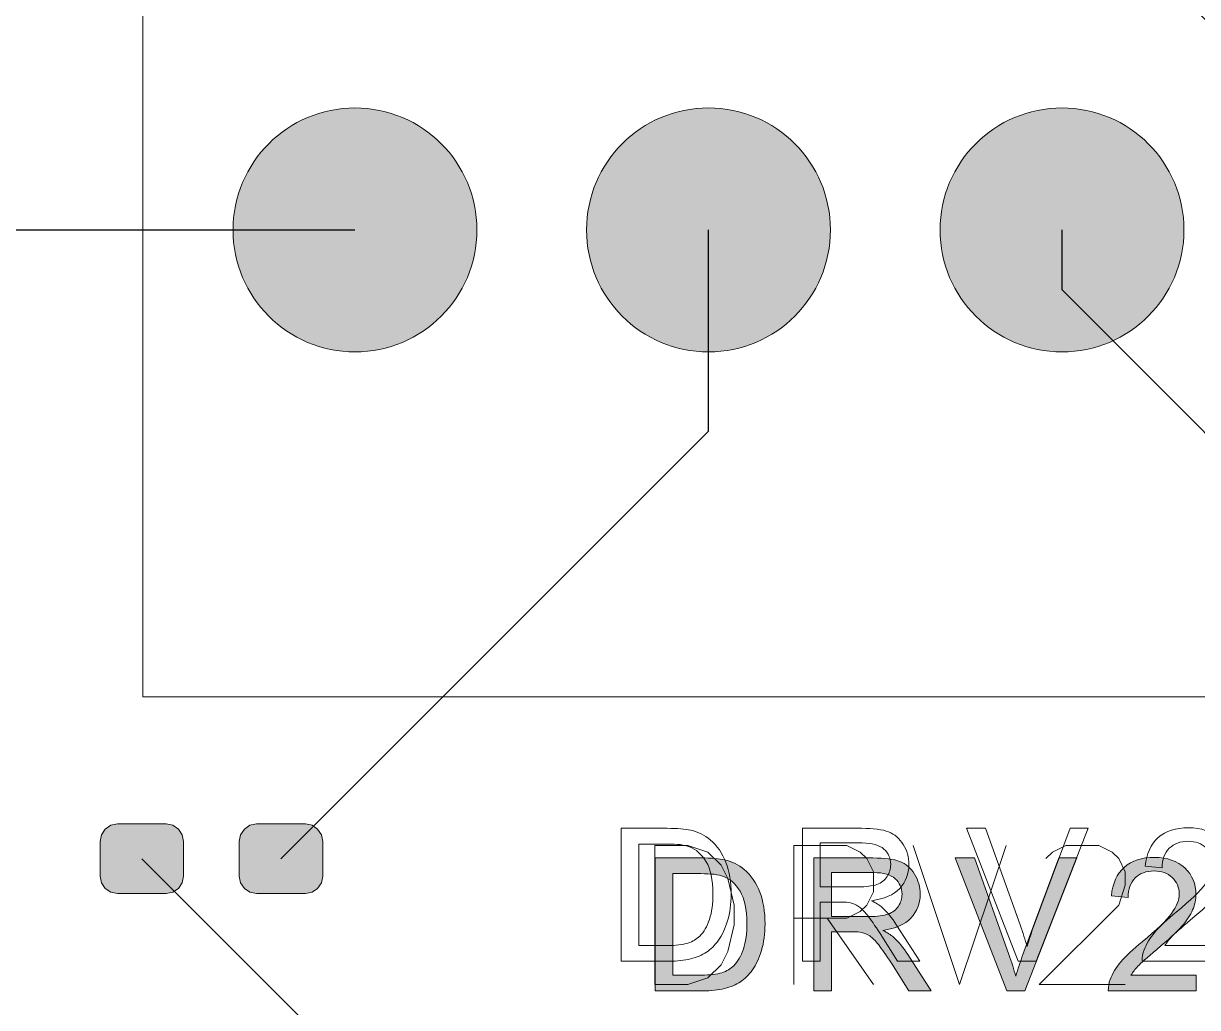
# Model space of a CAD drawing. Header units: inches. Extents: x 0.01 to 2.37, y 0.18 to 2.22.
# Drawn here: x 0.9877 to 1.3198, y 1.4575 to 1.7358 of the extents above; entities that cross this region are included whole.
import ezdxf

# ---------------------------------------------------------------- set-up
doc = ezdxf.new("R2010")
doc.units = ezdxf.units.IN
doc.header["$MEASUREMENT"] = 0
doc.layers.add('Layer 1', color=7, linetype='Continuous', lineweight=0)

# ---------------------------------------------------------------- blocks, each defined once
blk = doc.blocks.new('Block_8')
at = {"layer": 'Layer 1', "transparency": 33554687}
h = blk.add_hatch(color=7, dxfattribs=at)
edge = h.paths.add_edge_path()
edge.add_spline(control_points=[(1.00938, 1.50452), (1.00938, 1.50452), (1.00976, 1.50641), (1.00976, 1.50641), (1.00976, 1.50641), (1.01082, 1.508), (1.01082, 1.508), (1.01082, 1.508), (1.01242, 1.50907), (1.01242, 1.50907), (1.01242, 1.50907), (1.0143, 1.50944), (1.0143, 1.50944), (1.0143, 1.50944), (1.02808, 1.50944), (1.02808, 1.50944), (1.02808, 1.50944), (1.02996, 1.50907), (1.02996, 1.50907), (1.02996, 1.50907), (1.03156, 1.508), (1.03156, 1.508), (1.03156, 1.508), (1.03263, 1.50641), (1.03263, 1.50641), (1.03263, 1.50641), (1.033, 1.50452), (1.033, 1.50452), (1.033, 1.50452), (1.033, 1.49468), (1.033, 1.49468), (1.033, 1.49468), (1.03263, 1.4928), (1.03263, 1.4928), (1.03263, 1.4928), (1.03156, 1.4912), (1.03156, 1.4912), (1.03156, 1.4912), (1.02996, 1.49013), (1.02996, 1.49013), (1.02996, 1.49013), (1.02808, 1.48976), (1.02808, 1.48976), (1.02808, 1.48976), (1.0143, 1.48976), (1.0143, 1.48976), (1.0143, 1.48976), (1.01242, 1.49013), (1.01242, 1.49013), (1.01242, 1.49013), (1.01082, 1.4912), (1.01082, 1.4912), (1.01082, 1.4912), (1.00976, 1.4928), (1.00976, 1.4928), (1.00976, 1.4928), (1.00938, 1.49468), (1.00938, 1.49468), (1.00938, 1.49468), (1.00938, 1.50452), (1.00938, 1.50452)], knot_values=[0, 0, 0, 0, 1, 1, 1, 2, 2, 2, 3, 3, 3, 4, 4, 4, 5, 5, 5, 6, 6, 6, 7, 7, 7, 8, 8, 8, 9, 9, 9, 10, 10, 10, 11, 11, 11, 12, 12, 12, 13, 13, 13, 14, 14, 14, 15, 15, 15, 16, 16, 16, 17, 17, 17, 18, 18, 18, 19, 19, 19, 20, 20, 20, 20], degree=3, periodic=0)
h = blk.add_hatch(color=7, dxfattribs=at)
edge = h.paths.add_edge_path()
edge.add_spline(control_points=[(1.04875, 1.50452), (1.04875, 1.50452), (1.04913, 1.50641), (1.04913, 1.50641), (1.04913, 1.50641), (1.05019, 1.508), (1.05019, 1.508), (1.05019, 1.508), (1.05179, 1.50907), (1.05179, 1.50907), (1.05179, 1.50907), (1.05367, 1.50944), (1.05367, 1.50944), (1.05367, 1.50944), (1.06745, 1.50944), (1.06745, 1.50944), (1.06745, 1.50944), (1.06933, 1.50907), (1.06933, 1.50907), (1.06933, 1.50907), (1.07093, 1.508), (1.07093, 1.508), (1.07093, 1.508), (1.072, 1.50641), (1.072, 1.50641), (1.072, 1.50641), (1.07237, 1.50452), (1.07237, 1.50452), (1.07237, 1.50452), (1.07237, 1.49468), (1.07237, 1.49468), (1.07237, 1.49468), (1.072, 1.4928), (1.072, 1.4928), (1.072, 1.4928), (1.07093, 1.4912), (1.07093, 1.4912), (1.07093, 1.4912), (1.06933, 1.49013), (1.06933, 1.49013), (1.06933, 1.49013), (1.06745, 1.48976), (1.06745, 1.48976), (1.06745, 1.48976), (1.05367, 1.48976), (1.05367, 1.48976), (1.05367, 1.48976), (1.05179, 1.49013), (1.05179, 1.49013), (1.05179, 1.49013), (1.05019, 1.4912), (1.05019, 1.4912), (1.05019, 1.4912), (1.04913, 1.4928), (1.04913, 1.4928), (1.04913, 1.4928), (1.04875, 1.49468), (1.04875, 1.49468), (1.04875, 1.49468), (1.04875, 1.50452), (1.04875, 1.50452)], knot_values=[0, 0, 0, 0, 1, 1, 1, 2, 2, 2, 3, 3, 3, 4, 4, 4, 5, 5, 5, 6, 6, 6, 7, 7, 7, 8, 8, 8, 9, 9, 9, 10, 10, 10, 11, 11, 11, 12, 12, 12, 13, 13, 13, 14, 14, 14, 15, 15, 15, 16, 16, 16, 17, 17, 17, 18, 18, 18, 19, 19, 19, 20, 20, 20, 20], degree=3, periodic=0)
at = {"layer": 'Layer 1'}
for points in [[(1.00938, 1.50452), (1.00938, 1.50452), (1.00976, 1.50641), (1.00976, 1.50641), (1.00976, 1.50641), (1.01082, 1.508), (1.01082, 1.508), (1.01082, 1.508), (1.01242, 1.50907), (1.01242, 1.50907), (1.01242, 1.50907), (1.0143, 1.50944), (1.0143, 1.50944), (1.0143, 1.50944), (1.02808, 1.50944), (1.02808, 1.50944), (1.02808, 1.50944), (1.02996, 1.50907), (1.02996, 1.50907), (1.02996, 1.50907), (1.03156, 1.508), (1.03156, 1.508), (1.03156, 1.508), (1.03263, 1.50641), (1.03263, 1.50641), (1.03263, 1.50641), (1.033, 1.50452), (1.033, 1.50452), (1.033, 1.50452), (1.033, 1.49468), (1.033, 1.49468), (1.033, 1.49468), (1.03263, 1.4928), (1.03263, 1.4928), (1.03263, 1.4928), (1.03156, 1.4912), (1.03156, 1.4912), (1.03156, 1.4912), (1.02996, 1.49013), (1.02996, 1.49013), (1.02996, 1.49013), (1.02808, 1.48976), (1.02808, 1.48976), (1.02808, 1.48976), (1.0143, 1.48976), (1.0143, 1.48976), (1.0143, 1.48976), (1.01242, 1.49013), (1.01242, 1.49013), (1.01242, 1.49013), (1.01082, 1.4912), (1.01082, 1.4912), (1.01082, 1.4912), (1.00976, 1.4928), (1.00976, 1.4928), (1.00976, 1.4928), (1.00938, 1.49468), (1.00938, 1.49468), (1.00938, 1.49468), (1.00938, 1.50452), (1.00938, 1.50452)], [(1.04875, 1.50452), (1.04875, 1.50452), (1.04913, 1.50641), (1.04913, 1.50641), (1.04913, 1.50641), (1.05019, 1.508), (1.05019, 1.508), (1.05019, 1.508), (1.05179, 1.50907), (1.05179, 1.50907), (1.05179, 1.50907), (1.05367, 1.50944), (1.05367, 1.50944), (1.05367, 1.50944), (1.06745, 1.50944), (1.06745, 1.50944), (1.06745, 1.50944), (1.06933, 1.50907), (1.06933, 1.50907), (1.06933, 1.50907), (1.07093, 1.508), (1.07093, 1.508), (1.07093, 1.508), (1.072, 1.50641), (1.072, 1.50641), (1.072, 1.50641), (1.07237, 1.50452), (1.07237, 1.50452), (1.07237, 1.50452), (1.07237, 1.49468), (1.07237, 1.49468), (1.07237, 1.49468), (1.072, 1.4928), (1.072, 1.4928), (1.072, 1.4928), (1.07093, 1.4912), (1.07093, 1.4912), (1.07093, 1.4912), (1.06933, 1.49013), (1.06933, 1.49013), (1.06933, 1.49013), (1.06745, 1.48976), (1.06745, 1.48976), (1.06745, 1.48976), (1.05367, 1.48976), (1.05367, 1.48976), (1.05367, 1.48976), (1.05179, 1.49013), (1.05179, 1.49013), (1.05179, 1.49013), (1.05019, 1.4912), (1.05019, 1.4912), (1.05019, 1.4912), (1.04913, 1.4928), (1.04913, 1.4928), (1.04913, 1.4928), (1.04875, 1.49468), (1.04875, 1.49468), (1.04875, 1.49468), (1.04875, 1.50452), (1.04875, 1.50452)]]:
    blk.add_open_spline(points, degree=3, knots=[0, 0, 0, 0, 1, 1, 1, 2, 2, 2, 3, 3, 3, 4, 4, 4, 5, 5, 5, 6, 6, 6, 7, 7, 7, 8, 8, 8, 9, 9, 9, 10, 10, 10, 11, 11, 11, 12, 12, 12, 13, 13, 13, 14, 14, 14, 15, 15, 15, 16, 16, 16, 17, 17, 17, 18, 18, 18, 19, 19, 19, 20, 20, 20, 20], dxfattribs=at)
blk = doc.blocks.new('Block_19')
at = {"layer": 'Layer 1', "transparency": 33554687}
h = blk.add_hatch(color=7, dxfattribs=at)
h.dxf.hatch_style = 2
edge = h.paths.add_edge_path()
edge.add_spline(control_points=[(1.19458, 1.86432), (1.19458, 1.86432), (1.38149, 1.67741), (1.38149, 1.67741)], knot_values=[0, 0, 0, 0, 1, 1, 1, 1], degree=3, periodic=0)
edge.add_line((1.38149, 1.67741), (1.19458, 1.86432))
h = blk.add_hatch(color=7, dxfattribs=at)
h.dxf.hatch_style = 2
edge = h.paths.add_edge_path()
edge.add_spline(control_points=[(0.76843, 1.67741), (0.76843, 1.67741), (1.08149, 1.67741), (1.08149, 1.67741)], knot_values=[0, 0, 0, 0, 1, 1, 1, 1], degree=3, periodic=0)
edge.add_line((1.08149, 1.67741), (0.76843, 1.67741))
h = blk.add_hatch(color=7, dxfattribs=at)
h.dxf.hatch_style = 2
edge = h.paths.add_edge_path()
edge.add_spline(control_points=[(1.18149, 1.62053), (1.18149, 1.62053), (1.18149, 1.67741), (1.18149, 1.67741)], knot_values=[0, 0, 0, 0, 1, 1, 1, 1], degree=3, periodic=0)
edge.add_line((1.18149, 1.67741), (1.18149, 1.62053))
h = blk.add_hatch(color=7, dxfattribs=at)
h.dxf.hatch_style = 2
edge = h.paths.add_edge_path()
edge.add_spline(control_points=[(1.28149, 1.66044), (1.28149, 1.66044), (1.28149, 1.67741), (1.28149, 1.67741)], knot_values=[0, 0, 0, 0, 1, 1, 1, 1], degree=3, periodic=0)
edge.add_line((1.28149, 1.67741), (1.28149, 1.66044))
h = blk.add_hatch(color=7, dxfattribs=at)
h.dxf.hatch_style = 2
edge = h.paths.add_edge_path()
edge.add_spline(control_points=[(1.44233, 1.4996), (1.44233, 1.4996), (1.28149, 1.66044), (1.28149, 1.66044)], knot_values=[0, 0, 0, 0, 1, 1, 1, 1], degree=3, periodic=0)
edge.add_line((1.28149, 1.66044), (1.44233, 1.4996))
h = blk.add_hatch(color=7, dxfattribs=at)
h.dxf.hatch_style = 2
edge = h.paths.add_edge_path()
edge.add_spline(control_points=[(1.06056, 1.4996), (1.06056, 1.4996), (1.18149, 1.62053), (1.18149, 1.62053)], knot_values=[0, 0, 0, 0, 1, 1, 1, 1], degree=3, periodic=0)
edge.add_line((1.18149, 1.62053), (1.06056, 1.4996))
h = blk.add_hatch(color=7, dxfattribs=at)
h.dxf.hatch_style = 2
edge = h.paths.add_edge_path()
edge.add_spline(control_points=[(1.02119, 1.4996), (1.02119, 1.4996), (1.06945, 1.45134), (1.06945, 1.45134)], knot_values=[0, 0, 0, 0, 1, 1, 1, 1], degree=3, periodic=0)
edge.add_line((1.06945, 1.45134), (1.02119, 1.4996))
at = {"layer": 'Layer 1', "color": 7, "lineweight": 25}
for points in [[(1.19458, 1.86432), (1.19458, 1.86432), (1.38149, 1.67741), (1.38149, 1.67741)], [(0.76843, 1.67741), (0.76843, 1.67741), (1.08149, 1.67741), (1.08149, 1.67741)], [(1.18149, 1.62053), (1.18149, 1.62053), (1.18149, 1.67741), (1.18149, 1.67741)], [(1.28149, 1.66044), (1.28149, 1.66044), (1.28149, 1.67741), (1.28149, 1.67741)], [(1.44233, 1.4996), (1.44233, 1.4996), (1.28149, 1.66044), (1.28149, 1.66044)], [(1.06056, 1.4996), (1.06056, 1.4996), (1.18149, 1.62053), (1.18149, 1.62053)], [(1.02119, 1.4996), (1.02119, 1.4996), (1.06945, 1.45134), (1.06945, 1.45134)]]:
    blk.add_open_spline(points, degree=3, dxfattribs=at)
blk = doc.blocks.new('Block_1')
at = {"layer": 'Layer 1', "transparency": 33554687}
h = blk.add_hatch(color=7, dxfattribs=at)
h.dxf.hatch_style = 2
edge = h.paths.add_edge_path()
edge.add_arc((1.08149, 1.67741), 0.0345, 0, 360)
h = blk.add_hatch(color=7, dxfattribs=at)
h.dxf.hatch_style = 2
edge = h.paths.add_edge_path()
edge.add_arc((1.18149, 1.67741), 0.0345, 0, 360)
h = blk.add_hatch(color=7, dxfattribs=at)
h.dxf.hatch_style = 2
edge = h.paths.add_edge_path()
edge.add_arc((1.28149, 1.67741), 0.0345, 0, 360)
at = {"layer": 'Layer 1'}
for centre in [(1.08149, 1.67741), (1.18149, 1.67741), (1.28149, 1.67741)]:
    blk.add_circle(centre, 0.0345, dxfattribs=at)
for name in ['Block_19', 'Block_8']:
    blk.add_blockref(name, (0, 0), dxfattribs=at)
blk = doc.blocks.new('Block_28')
at = {"layer": 'Layer 1', "transparency": 33554687}
h = blk.add_hatch(color=7, dxfattribs=at)
h.dxf.hatch_style = 2
edge = h.paths.add_edge_path()
edge.add_spline(control_points=[(1.17139, 1.46669), (1.17139, 1.46669), (1.17942, 1.46669), (1.17942, 1.46669), (1.18188, 1.46669), (1.18384, 1.46692), (1.18525, 1.46738), (1.18666, 1.46784), (1.18777, 1.46849), (1.18861, 1.46934), (1.18979, 1.4705), (1.19071, 1.47209), (1.19137, 1.47408), (1.19203, 1.47608), (1.19236, 1.47849), (1.19236, 1.48133), (1.19236, 1.48526), (1.1917, 1.48827), (1.19042, 1.49039), (1.18913, 1.4925), (1.18757, 1.49391), (1.18572, 1.49463), (1.18438, 1.49515), (1.18224, 1.49539), (1.17928, 1.49539), (1.17928, 1.49539), (1.17139, 1.49539), (1.17139, 1.49539), (1.17139, 1.49539), (1.17139, 1.46669), (1.17139, 1.46669)], knot_values=[0, 0, 0, 0, 1, 1, 1, 2, 2, 2, 3, 3, 3, 4, 4, 4, 5, 5, 5, 6, 6, 6, 7, 7, 7, 8, 8, 8, 9, 9, 9, 10, 10, 10, 10], degree=3, periodic=0)
edge = h.paths.add_edge_path()
edge.add_spline(control_points=[(1.16642, 1.46226), (1.16642, 1.46226), (1.16642, 1.49983), (1.16642, 1.49983), (1.16642, 1.49983), (1.17936, 1.49983), (1.17936, 1.49983), (1.18228, 1.49983), (1.18452, 1.49965), (1.18605, 1.4993), (1.18821, 1.4988), (1.19004, 1.4979), (1.19156, 1.4966), (1.19355, 1.49493), (1.19503, 1.49279), (1.196, 1.49018), (1.19699, 1.48758), (1.19748, 1.48459), (1.19748, 1.48124), (1.19748, 1.4784), (1.19714, 1.47586), (1.19648, 1.47366), (1.19581, 1.47145), (1.19496, 1.46963), (1.19392, 1.46818), (1.19287, 1.46674), (1.19173, 1.46561), (1.1905, 1.46478), (1.18926, 1.46395), (1.18776, 1.46333), (1.18601, 1.46289), (1.18426, 1.46247), (1.18225, 1.46226), (1.17997, 1.46226), (1.17997, 1.46226), (1.16642, 1.46226), (1.16642, 1.46226)], knot_values=[0, 0, 0, 0, 1, 1, 1, 2, 2, 2, 3, 3, 3, 4, 4, 4, 5, 5, 5, 6, 6, 6, 7, 7, 7, 8, 8, 8, 9, 9, 9, 10, 10, 10, 11, 11, 11, 12, 12, 12, 12], degree=3, periodic=0)
h = blk.add_hatch(color=7, dxfattribs=at)
h.dxf.hatch_style = 2
edge = h.paths.add_edge_path()
edge.add_spline(control_points=[(1.2163, 1.48325), (1.2163, 1.48325), (1.22698, 1.48325), (1.22698, 1.48325), (1.22925, 1.48325), (1.23102, 1.48348), (1.23231, 1.48396), (1.23359, 1.48442), (1.23456, 1.48518), (1.23523, 1.48621), (1.23589, 1.48724), (1.23623, 1.48836), (1.23623, 1.48957), (1.23623, 1.49135), (1.23558, 1.49281), (1.23429, 1.49397), (1.23301, 1.49511), (1.23097, 1.49568), (1.22819, 1.49568), (1.22819, 1.49568), (1.2163, 1.49568), (1.2163, 1.49568), (1.2163, 1.49568), (1.2163, 1.48325), (1.2163, 1.48325)], knot_values=[0, 0, 0, 0, 1, 1, 1, 2, 2, 2, 3, 3, 3, 4, 4, 4, 5, 5, 5, 6, 6, 6, 7, 7, 7, 8, 8, 8, 8], degree=3, periodic=0)
edge = h.paths.add_edge_path()
edge.add_spline(control_points=[(1.21132, 1.46226), (1.21132, 1.46226), (1.21132, 1.49983), (1.21132, 1.49983), (1.21132, 1.49983), (1.22799, 1.49983), (1.22799, 1.49983), (1.23132, 1.49983), (1.23387, 1.49949), (1.23562, 1.49882), (1.23736, 1.49814), (1.23876, 1.49695), (1.2398, 1.49524), (1.24084, 1.49353), (1.24136, 1.49165), (1.24136, 1.48957), (1.24136, 1.48691), (1.24049, 1.48466), (1.23877, 1.48283), (1.23705, 1.48101), (1.23438, 1.47985), (1.23078, 1.47935), (1.2321, 1.47872), (1.23309, 1.4781), (1.23378, 1.47747), (1.23523, 1.47614), (1.2366, 1.47448), (1.2379, 1.47248), (1.2379, 1.47248), (1.24444, 1.46226), (1.24444, 1.46226), (1.24444, 1.46226), (1.23819, 1.46226), (1.23819, 1.46226), (1.23819, 1.46226), (1.23321, 1.47007), (1.23321, 1.47007), (1.23176, 1.47233), (1.23056, 1.47406), (1.22963, 1.47525), (1.22868, 1.47644), (1.22784, 1.47728), (1.22709, 1.47776), (1.22636, 1.47825), (1.2256, 1.47857), (1.22483, 1.47876), (1.22427, 1.47888), (1.22335, 1.47894), (1.22206, 1.47894), (1.22206, 1.47894), (1.2163, 1.47894), (1.2163, 1.47894), (1.2163, 1.47894), (1.2163, 1.46226), (1.2163, 1.46226), (1.2163, 1.46226), (1.21132, 1.46226), (1.21132, 1.46226)], knot_values=[0, 0, 0, 0, 1, 1, 1, 2, 2, 2, 3, 3, 3, 4, 4, 4, 5, 5, 5, 6, 6, 6, 7, 7, 7, 8, 8, 8, 9, 9, 9, 10, 10, 10, 11, 11, 11, 12, 12, 12, 13, 13, 13, 14, 14, 14, 15, 15, 15, 16, 16, 16, 17, 17, 17, 18, 18, 18, 19, 19, 19, 19], degree=3, periodic=0)
h = blk.add_hatch(color=7, dxfattribs=at)
h.dxf.hatch_style = 2
edge = h.paths.add_edge_path()
edge.add_spline(control_points=[(1.26586, 1.46226), (1.26586, 1.46226), (1.2513, 1.49983), (1.2513, 1.49983), (1.2513, 1.49983), (1.25669, 1.49983), (1.25669, 1.49983), (1.25669, 1.49983), (1.26645, 1.47254), (1.26645, 1.47254), (1.26724, 1.47035), (1.26789, 1.46829), (1.26842, 1.46638), (1.269, 1.46843), (1.26968, 1.47049), (1.27045, 1.47254), (1.27045, 1.47254), (1.2806, 1.49983), (1.2806, 1.49983), (1.2806, 1.49983), (1.28567, 1.49983), (1.28567, 1.49983), (1.28567, 1.49983), (1.27096, 1.46226), (1.27096, 1.46226), (1.27096, 1.46226), (1.26586, 1.46226), (1.26586, 1.46226)], knot_values=[0, 0, 0, 0, 1, 1, 1, 2, 2, 2, 3, 3, 3, 4, 4, 4, 5, 5, 5, 6, 6, 6, 7, 7, 7, 8, 8, 8, 9, 9, 9, 9], degree=3, periodic=0)
h = blk.add_hatch(color=7, dxfattribs=at)
h.dxf.hatch_style = 2
edge = h.paths.add_edge_path()
edge.add_spline(control_points=[(1.31942, 1.46669), (1.31942, 1.46669), (1.31942, 1.46226), (1.31942, 1.46226), (1.31942, 1.46226), (1.29458, 1.46226), (1.29458, 1.46226), (1.29456, 1.46337), (1.29473, 1.46444), (1.29513, 1.46546), (1.29575, 1.46715), (1.29677, 1.46882), (1.29816, 1.47046), (1.29955, 1.4721), (1.30157, 1.47399), (1.3042, 1.47614), (1.30828, 1.47949), (1.31104, 1.48215), (1.31247, 1.48411), (1.31391, 1.48606), (1.31463, 1.48792), (1.31463, 1.48965), (1.31463, 1.49148), (1.31398, 1.49303), (1.31266, 1.49428), (1.31136, 1.49554), (1.30965, 1.49616), (1.30755, 1.49616), (1.30534, 1.49616), (1.30356, 1.4955), (1.30222, 1.49417), (1.30089, 1.49283), (1.30021, 1.49098), (1.3002, 1.48864), (1.3002, 1.48864), (1.29545, 1.48911), (1.29545, 1.48911), (1.29578, 1.49265), (1.297, 1.49535), (1.29913, 1.49721), (1.30124, 1.49905), (1.30409, 1.49999), (1.30766, 1.49999), (1.31127, 1.49999), (1.31411, 1.49899), (1.31622, 1.49699), (1.31832, 1.49498), (1.31938, 1.4925), (1.31938, 1.48956), (1.31938, 1.48805), (1.31906, 1.48657), (1.31844, 1.48512), (1.31783, 1.48367), (1.31681, 1.48214), (1.31539, 1.48053), (1.31395, 1.47892), (1.31159, 1.47671), (1.30827, 1.47392), (1.3055, 1.47159), (1.30372, 1.47001), (1.30294, 1.46919), (1.30215, 1.46836), (1.3015, 1.46753), (1.301, 1.46669), (1.301, 1.46669), (1.31942, 1.46669), (1.31942, 1.46669)], knot_values=[0, 0, 0, 0, 1, 1, 1, 2, 2, 2, 3, 3, 3, 4, 4, 4, 5, 5, 5, 6, 6, 6, 7, 7, 7, 8, 8, 8, 9, 9, 9, 10, 10, 10, 11, 11, 11, 12, 12, 12, 13, 13, 13, 14, 14, 14, 15, 15, 15, 16, 16, 16, 17, 17, 17, 18, 18, 18, 19, 19, 19, 20, 20, 20, 21, 21, 21, 22, 22, 22, 22], degree=3, periodic=0)
at = {"layer": 'Layer 1'}
for points, knots in [([(1.16642, 1.46226), (1.16642, 1.46226), (1.16642, 1.49983), (1.16642, 1.49983), (1.16642, 1.49983), (1.17936, 1.49983), (1.17936, 1.49983), (1.18228, 1.49983), (1.18452, 1.49965), (1.18605, 1.4993), (1.18821, 1.4988), (1.19004, 1.4979), (1.19156, 1.4966), (1.19355, 1.49493), (1.19503, 1.49279), (1.196, 1.49018), (1.19699, 1.48758), (1.19748, 1.48459), (1.19748, 1.48124), (1.19748, 1.4784), (1.19714, 1.47586), (1.19648, 1.47366), (1.19581, 1.47145), (1.19496, 1.46963), (1.19392, 1.46818), (1.19287, 1.46674), (1.19173, 1.46561), (1.1905, 1.46478), (1.18926, 1.46395), (1.18776, 1.46333), (1.18601, 1.46289), (1.18426, 1.46247), (1.18225, 1.46226), (1.17997, 1.46226), (1.17997, 1.46226), (1.16642, 1.46226), (1.16642, 1.46226)], [0, 0, 0, 0, 1, 1, 1, 2, 2, 2, 3, 3, 3, 4, 4, 4, 5, 5, 5, 6, 6, 6, 7, 7, 7, 8, 8, 8, 9, 9, 9, 10, 10, 10, 11, 11, 11, 12, 12, 12, 12]), ([(1.21132, 1.46226), (1.21132, 1.46226), (1.21132, 1.49983), (1.21132, 1.49983), (1.21132, 1.49983), (1.22799, 1.49983), (1.22799, 1.49983), (1.23132, 1.49983), (1.23387, 1.49949), (1.23562, 1.49882), (1.23736, 1.49814), (1.23876, 1.49695), (1.2398, 1.49524), (1.24084, 1.49353), (1.24136, 1.49165), (1.24136, 1.48957), (1.24136, 1.48691), (1.24049, 1.48466), (1.23877, 1.48283), (1.23705, 1.48101), (1.23438, 1.47985), (1.23078, 1.47935), (1.2321, 1.47872), (1.23309, 1.4781), (1.23378, 1.47747), (1.23523, 1.47614), (1.2366, 1.47448), (1.2379, 1.47248), (1.2379, 1.47248), (1.24444, 1.46226), (1.24444, 1.46226), (1.24444, 1.46226), (1.23819, 1.46226), (1.23819, 1.46226), (1.23819, 1.46226), (1.23321, 1.47007), (1.23321, 1.47007), (1.23176, 1.47233), (1.23056, 1.47406), (1.22963, 1.47525), (1.22868, 1.47644), (1.22784, 1.47728), (1.22709, 1.47776), (1.22636, 1.47825), (1.2256, 1.47857), (1.22483, 1.47876), (1.22427, 1.47888), (1.22335, 1.47894), (1.22206, 1.47894), (1.22206, 1.47894), (1.2163, 1.47894), (1.2163, 1.47894), (1.2163, 1.47894), (1.2163, 1.46226), (1.2163, 1.46226), (1.2163, 1.46226), (1.21132, 1.46226), (1.21132, 1.46226)], [0, 0, 0, 0, 1, 1, 1, 2, 2, 2, 3, 3, 3, 4, 4, 4, 5, 5, 5, 6, 6, 6, 7, 7, 7, 8, 8, 8, 9, 9, 9, 10, 10, 10, 11, 11, 11, 12, 12, 12, 13, 13, 13, 14, 14, 14, 15, 15, 15, 16, 16, 16, 17, 17, 17, 18, 18, 18, 19, 19, 19, 19]), ([(1.26586, 1.46226), (1.26586, 1.46226), (1.2513, 1.49983), (1.2513, 1.49983), (1.2513, 1.49983), (1.25669, 1.49983), (1.25669, 1.49983), (1.25669, 1.49983), (1.26645, 1.47254), (1.26645, 1.47254), (1.26724, 1.47035), (1.26789, 1.46829), (1.26842, 1.46638), (1.269, 1.46843), (1.26968, 1.47049), (1.27045, 1.47254), (1.27045, 1.47254), (1.2806, 1.49983), (1.2806, 1.49983), (1.2806, 1.49983), (1.28567, 1.49983), (1.28567, 1.49983), (1.28567, 1.49983), (1.27096, 1.46226), (1.27096, 1.46226), (1.27096, 1.46226), (1.26586, 1.46226), (1.26586, 1.46226)], [0, 0, 0, 0, 1, 1, 1, 2, 2, 2, 3, 3, 3, 4, 4, 4, 5, 5, 5, 6, 6, 6, 7, 7, 7, 8, 8, 8, 9, 9, 9, 9]), ([(1.31942, 1.46669), (1.31942, 1.46669), (1.31942, 1.46226), (1.31942, 1.46226), (1.31942, 1.46226), (1.29458, 1.46226), (1.29458, 1.46226), (1.29456, 1.46337), (1.29473, 1.46444), (1.29513, 1.46546), (1.29575, 1.46715), (1.29677, 1.46882), (1.29816, 1.47046), (1.29955, 1.4721), (1.30157, 1.47399), (1.3042, 1.47614), (1.30828, 1.47949), (1.31104, 1.48215), (1.31247, 1.48411), (1.31391, 1.48606), (1.31463, 1.48792), (1.31463, 1.48965), (1.31463, 1.49148), (1.31398, 1.49303), (1.31266, 1.49428), (1.31136, 1.49554), (1.30965, 1.49616), (1.30755, 1.49616), (1.30534, 1.49616), (1.30356, 1.4955), (1.30222, 1.49417), (1.30089, 1.49283), (1.30021, 1.49098), (1.3002, 1.48864), (1.3002, 1.48864), (1.29545, 1.48911), (1.29545, 1.48911), (1.29578, 1.49265), (1.297, 1.49535), (1.29913, 1.49721), (1.30124, 1.49905), (1.30409, 1.49999), (1.30766, 1.49999), (1.31127, 1.49999), (1.31411, 1.49899), (1.31622, 1.49699), (1.31832, 1.49498), (1.31938, 1.4925), (1.31938, 1.48956), (1.31938, 1.48805), (1.31906, 1.48657), (1.31844, 1.48512), (1.31783, 1.48367), (1.31681, 1.48214), (1.31539, 1.48053), (1.31395, 1.47892), (1.31159, 1.47671), (1.30827, 1.47392), (1.3055, 1.47159), (1.30372, 1.47001), (1.30294, 1.46919), (1.30215, 1.46836), (1.3015, 1.46753), (1.301, 1.46669), (1.301, 1.46669), (1.31942, 1.46669), (1.31942, 1.46669)], [0, 0, 0, 0, 1, 1, 1, 2, 2, 2, 3, 3, 3, 4, 4, 4, 5, 5, 5, 6, 6, 6, 7, 7, 7, 8, 8, 8, 9, 9, 9, 10, 10, 10, 11, 11, 11, 12, 12, 12, 13, 13, 13, 14, 14, 14, 15, 15, 15, 16, 16, 16, 17, 17, 17, 18, 18, 18, 19, 19, 19, 20, 20, 20, 21, 21, 21, 22, 22, 22, 22]), ([(1.17139, 1.46669), (1.17139, 1.46669), (1.17942, 1.46669), (1.17942, 1.46669), (1.18188, 1.46669), (1.18384, 1.46692), (1.18525, 1.46738), (1.18666, 1.46784), (1.18777, 1.46849), (1.18861, 1.46934), (1.18979, 1.4705), (1.19071, 1.47209), (1.19137, 1.47408), (1.19203, 1.47608), (1.19236, 1.47849), (1.19236, 1.48133), (1.19236, 1.48526), (1.1917, 1.48827), (1.19042, 1.49039), (1.18913, 1.4925), (1.18757, 1.49391), (1.18572, 1.49463), (1.18438, 1.49515), (1.18224, 1.49539), (1.17928, 1.49539), (1.17928, 1.49539), (1.17139, 1.49539), (1.17139, 1.49539), (1.17139, 1.49539), (1.17139, 1.46669), (1.17139, 1.46669)], [0, 0, 0, 0, 1, 1, 1, 2, 2, 2, 3, 3, 3, 4, 4, 4, 5, 5, 5, 6, 6, 6, 7, 7, 7, 8, 8, 8, 9, 9, 9, 10, 10, 10, 10]), ([(1.2163, 1.48325), (1.2163, 1.48325), (1.22698, 1.48325), (1.22698, 1.48325), (1.22925, 1.48325), (1.23102, 1.48348), (1.23231, 1.48396), (1.23359, 1.48442), (1.23456, 1.48518), (1.23523, 1.48621), (1.23589, 1.48724), (1.23623, 1.48836), (1.23623, 1.48957), (1.23623, 1.49135), (1.23558, 1.49281), (1.23429, 1.49397), (1.23301, 1.49511), (1.23097, 1.49568), (1.22819, 1.49568), (1.22819, 1.49568), (1.2163, 1.49568), (1.2163, 1.49568), (1.2163, 1.49568), (1.2163, 1.48325), (1.2163, 1.48325)], [0, 0, 0, 0, 1, 1, 1, 2, 2, 2, 3, 3, 3, 4, 4, 4, 5, 5, 5, 6, 6, 6, 7, 7, 7, 8, 8, 8, 8])]:
    blk.add_open_spline(points, degree=3, knots=knots, dxfattribs=at)
blk = doc.blocks.new('Block_27')
at = {"layer": 'Layer 1'}
blk.add_blockref('Block_28', (0, 0), dxfattribs=at)
blk = doc.blocks.new('Block_30')
at = {"layer": 'Layer 1', "color": 7, "lineweight": 15}
for points, knots in [([(1.15682, 1.47064), (1.15682, 1.47064), (1.15682, 1.50821), (1.15682, 1.50821), (1.15682, 1.50821), (1.16976, 1.50821), (1.16976, 1.50821), (1.17268, 1.50821), (1.17491, 1.50803), (1.17645, 1.50768), (1.1786, 1.50718), (1.18043, 1.50628), (1.18195, 1.50498), (1.18395, 1.50331), (1.18542, 1.50117), (1.1864, 1.49856), (1.18739, 1.49596), (1.18788, 1.49298), (1.18788, 1.48963), (1.18788, 1.48678), (1.18754, 1.48424), (1.18688, 1.48204), (1.18621, 1.47983), (1.18536, 1.47802), (1.18431, 1.47656), (1.18327, 1.47513), (1.18213, 1.47399), (1.18089, 1.47316), (1.17966, 1.47233), (1.17815, 1.47171), (1.17641, 1.47128), (1.17466, 1.47085), (1.17265, 1.47064), (1.17037, 1.47064), (1.17037, 1.47064), (1.15682, 1.47064), (1.15682, 1.47064)], [0, 0, 0, 0, 1, 1, 1, 2, 2, 2, 3, 3, 3, 4, 4, 4, 5, 5, 5, 6, 6, 6, 7, 7, 7, 8, 8, 8, 9, 9, 9, 10, 10, 10, 11, 11, 11, 12, 12, 12, 12]), ([(1.20812, 1.47064), (1.20812, 1.47064), (1.20812, 1.50821), (1.20812, 1.50821), (1.20812, 1.50821), (1.22479, 1.50821), (1.22479, 1.50821), (1.22812, 1.50821), (1.23067, 1.50787), (1.23242, 1.5072), (1.23416, 1.50653), (1.23556, 1.50533), (1.2366, 1.50362), (1.23764, 1.50191), (1.23816, 1.50003), (1.23816, 1.49795), (1.23816, 1.4953), (1.23729, 1.49304), (1.23557, 1.49121), (1.23385, 1.4894), (1.23117, 1.48823), (1.22758, 1.48773), (1.2289, 1.4871), (1.22989, 1.48648), (1.23058, 1.48586), (1.23203, 1.48453), (1.2334, 1.48286), (1.2347, 1.48086), (1.2347, 1.48086), (1.24124, 1.47064), (1.24124, 1.47064), (1.24124, 1.47064), (1.23499, 1.47064), (1.23499, 1.47064), (1.23499, 1.47064), (1.23001, 1.47845), (1.23001, 1.47845), (1.22856, 1.48072), (1.22736, 1.48244), (1.22643, 1.48363), (1.22548, 1.48482), (1.22464, 1.48567), (1.22389, 1.48614), (1.22316, 1.48663), (1.2224, 1.48695), (1.22163, 1.48714), (1.22107, 1.48727), (1.22015, 1.48732), (1.21886, 1.48732), (1.21886, 1.48732), (1.21309, 1.48732), (1.21309, 1.48732), (1.21309, 1.48732), (1.21309, 1.47064), (1.21309, 1.47064), (1.21309, 1.47064), (1.20812, 1.47064), (1.20812, 1.47064)], [0, 0, 0, 0, 1, 1, 1, 2, 2, 2, 3, 3, 3, 4, 4, 4, 5, 5, 5, 6, 6, 6, 7, 7, 7, 8, 8, 8, 9, 9, 9, 10, 10, 10, 11, 11, 11, 12, 12, 12, 13, 13, 13, 14, 14, 14, 15, 15, 15, 16, 16, 16, 17, 17, 17, 18, 18, 18, 19, 19, 19, 19]), ([(1.26906, 1.47064), (1.26906, 1.47064), (1.2545, 1.50821), (1.2545, 1.50821), (1.2545, 1.50821), (1.25989, 1.50821), (1.25989, 1.50821), (1.25989, 1.50821), (1.26965, 1.48092), (1.26965, 1.48092), (1.27044, 1.47873), (1.27109, 1.47667), (1.27162, 1.47476), (1.2722, 1.47681), (1.27288, 1.47887), (1.27365, 1.48092), (1.27365, 1.48092), (1.2838, 1.50821), (1.2838, 1.50821), (1.2838, 1.50821), (1.28887, 1.50821), (1.28887, 1.50821), (1.28887, 1.50821), (1.27416, 1.47064), (1.27416, 1.47064), (1.27416, 1.47064), (1.26906, 1.47064), (1.26906, 1.47064)], [0, 0, 0, 0, 1, 1, 1, 2, 2, 2, 3, 3, 3, 4, 4, 4, 5, 5, 5, 6, 6, 6, 7, 7, 7, 8, 8, 8, 9, 9, 9, 9]), ([(1.32902, 1.47507), (1.32902, 1.47507), (1.32902, 1.47064), (1.32902, 1.47064), (1.32902, 1.47064), (1.30419, 1.47064), (1.30419, 1.47064), (1.30416, 1.47175), (1.30433, 1.47282), (1.30473, 1.47384), (1.30535, 1.47553), (1.30637, 1.4772), (1.30777, 1.47884), (1.30915, 1.48048), (1.31117, 1.48237), (1.3138, 1.48453), (1.31788, 1.48788), (1.32064, 1.49054), (1.32208, 1.49249), (1.32351, 1.49444), (1.32423, 1.4963), (1.32423, 1.49804), (1.32423, 1.49987), (1.32358, 1.50141), (1.32227, 1.50266), (1.32096, 1.50392), (1.31925, 1.50455), (1.31715, 1.50455), (1.31494, 1.50455), (1.31316, 1.50388), (1.31182, 1.50255), (1.31049, 1.50121), (1.30981, 1.49936), (1.3098, 1.49702), (1.3098, 1.49702), (1.30505, 1.49749), (1.30505, 1.49749), (1.30538, 1.50103), (1.3066, 1.50373), (1.30873, 1.50559), (1.31085, 1.50744), (1.31369, 1.50837), (1.31726, 1.50837), (1.32087, 1.50837), (1.32372, 1.50737), (1.32582, 1.50537), (1.32792, 1.50337), (1.32898, 1.50088), (1.32898, 1.49794), (1.32898, 1.49644), (1.32867, 1.49496), (1.32804, 1.49351), (1.32743, 1.49205), (1.32642, 1.49052), (1.32499, 1.48891), (1.32355, 1.48731), (1.32119, 1.4851), (1.31787, 1.4823), (1.3151, 1.47997), (1.31333, 1.4784), (1.31254, 1.47757), (1.31175, 1.47674), (1.3111, 1.47591), (1.3106, 1.47507), (1.3106, 1.47507), (1.32902, 1.47507), (1.32902, 1.47507)], [0, 0, 0, 0, 1, 1, 1, 2, 2, 2, 3, 3, 3, 4, 4, 4, 5, 5, 5, 6, 6, 6, 7, 7, 7, 8, 8, 8, 9, 9, 9, 10, 10, 10, 11, 11, 11, 12, 12, 12, 13, 13, 13, 14, 14, 14, 15, 15, 15, 16, 16, 16, 17, 17, 17, 18, 18, 18, 19, 19, 19, 20, 20, 20, 21, 21, 21, 22, 22, 22, 22]), ([(1.16178, 1.47507), (1.16178, 1.47507), (1.16981, 1.47507), (1.16981, 1.47507), (1.17228, 1.47507), (1.17424, 1.4753), (1.17565, 1.47576), (1.17706, 1.47623), (1.17817, 1.47688), (1.17901, 1.47772), (1.18019, 1.47888), (1.18111, 1.48047), (1.18176, 1.48246), (1.18243, 1.48446), (1.18275, 1.48687), (1.18275, 1.48971), (1.18275, 1.49364), (1.1821, 1.49665), (1.18081, 1.49877), (1.17952, 1.50088), (1.17796, 1.50229), (1.17612, 1.50301), (1.17478, 1.50353), (1.17263, 1.50377), (1.16968, 1.50377), (1.16968, 1.50377), (1.16178, 1.50377), (1.16178, 1.50377), (1.16178, 1.50377), (1.16178, 1.47507), (1.16178, 1.47507)], [0, 0, 0, 0, 1, 1, 1, 2, 2, 2, 3, 3, 3, 4, 4, 4, 5, 5, 5, 6, 6, 6, 7, 7, 7, 8, 8, 8, 9, 9, 9, 10, 10, 10, 10]), ([(1.21309, 1.49163), (1.21309, 1.49163), (1.22378, 1.49163), (1.22378, 1.49163), (1.22605, 1.49163), (1.22782, 1.49186), (1.22911, 1.49234), (1.23039, 1.4928), (1.23136, 1.49356), (1.23203, 1.49459), (1.23269, 1.49562), (1.23303, 1.49675), (1.23303, 1.49795), (1.23303, 1.49973), (1.23238, 1.5012), (1.23109, 1.50235), (1.2298, 1.50349), (1.22777, 1.50406), (1.22499, 1.50406), (1.22499, 1.50406), (1.21309, 1.50406), (1.21309, 1.50406), (1.21309, 1.50406), (1.21309, 1.49163), (1.21309, 1.49163)], [0, 0, 0, 0, 1, 1, 1, 2, 2, 2, 3, 3, 3, 4, 4, 4, 5, 5, 5, 6, 6, 6, 7, 7, 7, 8, 8, 8, 8])]:
    blk.add_open_spline(points, degree=3, knots=knots, dxfattribs=at)
blk = doc.blocks.new('Block_29')
at = {"layer": 'Layer 1'}
blk.add_blockref('Block_30', (0, 0), dxfattribs=at)
blk = doc.blocks.new('Block_31')
at = {"layer": 'Layer 1', "transparency": 33554687}
h = blk.add_hatch(color=7, dxfattribs=at)
h.dxf.hatch_style = 2
edge = h.paths.add_edge_path()
edge.add_spline(control_points=[(1.1663, 1.46402), (1.1663, 1.46402), (1.1663, 1.50339), (1.1663, 1.50339)], knot_values=[0, 0, 0, 0, 1, 1, 1, 1], degree=3, periodic=0)
edge.add_line((1.1663, 1.50339), (1.1663, 1.46402))
h = blk.add_hatch(color=7, dxfattribs=at)
h.dxf.hatch_style = 2
edge = h.paths.add_edge_path()
edge.add_spline(control_points=[(1.1663, 1.50339), (1.1663, 1.50339), (1.17567, 1.50339), (1.17567, 1.50339)], knot_values=[0, 0, 0, 0, 1, 1, 1, 1], degree=3, periodic=0)
edge.add_line((1.17567, 1.50339), (1.1663, 1.50339))
h = blk.add_hatch(color=7, dxfattribs=at)
h.dxf.hatch_style = 2
edge = h.paths.add_edge_path()
edge.add_spline(control_points=[(1.17567, 1.50339), (1.17567, 1.50339), (1.18129, 1.50151), (1.18129, 1.50151)], knot_values=[0, 0, 0, 0, 1, 1, 1, 1], degree=3, periodic=0)
edge.add_line((1.18129, 1.50151), (1.17567, 1.50339))
h = blk.add_hatch(color=7, dxfattribs=at)
h.dxf.hatch_style = 2
edge = h.paths.add_edge_path()
edge.add_spline(control_points=[(1.18129, 1.50151), (1.18129, 1.50151), (1.18504, 1.49776), (1.18504, 1.49776)], knot_values=[0, 0, 0, 0, 1, 1, 1, 1], degree=3, periodic=0)
edge.add_line((1.18504, 1.49776), (1.18129, 1.50151))
h = blk.add_hatch(color=7, dxfattribs=at)
h.dxf.hatch_style = 2
edge = h.paths.add_edge_path()
edge.add_spline(control_points=[(1.20567, 1.46402), (1.20567, 1.46402), (1.20567, 1.50339), (1.20567, 1.50339)], knot_values=[0, 0, 0, 0, 1, 1, 1, 1], degree=3, periodic=0)
edge.add_line((1.20567, 1.50339), (1.20567, 1.46402))
h = blk.add_hatch(color=7, dxfattribs=at)
h.dxf.hatch_style = 2
edge = h.paths.add_edge_path()
edge.add_spline(control_points=[(1.20567, 1.50339), (1.20567, 1.50339), (1.22066, 1.50339), (1.22066, 1.50339)], knot_values=[0, 0, 0, 0, 1, 1, 1, 1], degree=3, periodic=0)
edge.add_line((1.22066, 1.50339), (1.20567, 1.50339))
h = blk.add_hatch(color=7, dxfattribs=at)
h.dxf.hatch_style = 2
edge = h.paths.add_edge_path()
edge.add_spline(control_points=[(1.22066, 1.50339), (1.22066, 1.50339), (1.22441, 1.50151), (1.22441, 1.50151)], knot_values=[0, 0, 0, 0, 1, 1, 1, 1], degree=3, periodic=0)
edge.add_line((1.22441, 1.50151), (1.22066, 1.50339))
h = blk.add_hatch(color=7, dxfattribs=at)
h.dxf.hatch_style = 2
edge = h.paths.add_edge_path()
edge.add_spline(control_points=[(1.22441, 1.50151), (1.22441, 1.50151), (1.22629, 1.49964), (1.22629, 1.49964)], knot_values=[0, 0, 0, 0, 1, 1, 1, 1], degree=3, periodic=0)
edge.add_line((1.22629, 1.49964), (1.22441, 1.50151))
h = blk.add_hatch(color=7, dxfattribs=at)
h.dxf.hatch_style = 2
edge = h.paths.add_edge_path()
edge.add_spline(control_points=[(1.23941, 1.50339), (1.23941, 1.50339), (1.25253, 1.46402), (1.25253, 1.46402)], knot_values=[0, 0, 0, 0, 1, 1, 1, 1], degree=3, periodic=0)
edge.add_line((1.25253, 1.46402), (1.23941, 1.50339))
h = blk.add_hatch(color=7, dxfattribs=at)
h.dxf.hatch_style = 2
edge = h.paths.add_edge_path()
edge.add_spline(control_points=[(1.25253, 1.46402), (1.25253, 1.46402), (1.26566, 1.50339), (1.26566, 1.50339)], knot_values=[0, 0, 0, 0, 1, 1, 1, 1], degree=3, periodic=0)
edge.add_line((1.26566, 1.50339), (1.25253, 1.46402))
h = blk.add_hatch(color=7, dxfattribs=at)
h.dxf.hatch_style = 2
edge = h.paths.add_edge_path()
edge.add_spline(control_points=[(1.27691, 1.49964), (1.27691, 1.49964), (1.27878, 1.50151), (1.27878, 1.50151)], knot_values=[0, 0, 0, 0, 1, 1, 1, 1], degree=3, periodic=0)
edge.add_line((1.27878, 1.50151), (1.27691, 1.49964))
h = blk.add_hatch(color=7, dxfattribs=at)
h.dxf.hatch_style = 2
edge = h.paths.add_edge_path()
edge.add_spline(control_points=[(1.27878, 1.50151), (1.27878, 1.50151), (1.28253, 1.50339), (1.28253, 1.50339)], knot_values=[0, 0, 0, 0, 1, 1, 1, 1], degree=3, periodic=0)
edge.add_line((1.28253, 1.50339), (1.27878, 1.50151))
h = blk.add_hatch(color=7, dxfattribs=at)
h.dxf.hatch_style = 2
edge = h.paths.add_edge_path()
edge.add_spline(control_points=[(1.28253, 1.50339), (1.28253, 1.50339), (1.2919, 1.50339), (1.2919, 1.50339)], knot_values=[0, 0, 0, 0, 1, 1, 1, 1], degree=3, periodic=0)
edge.add_line((1.2919, 1.50339), (1.28253, 1.50339))
h = blk.add_hatch(color=7, dxfattribs=at)
h.dxf.hatch_style = 2
edge = h.paths.add_edge_path()
edge.add_spline(control_points=[(1.2919, 1.50339), (1.2919, 1.50339), (1.29565, 1.50151), (1.29565, 1.50151)], knot_values=[0, 0, 0, 0, 1, 1, 1, 1], degree=3, periodic=0)
edge.add_line((1.29565, 1.50151), (1.2919, 1.50339))
h = blk.add_hatch(color=7, dxfattribs=at)
h.dxf.hatch_style = 2
edge = h.paths.add_edge_path()
edge.add_spline(control_points=[(1.29565, 1.50151), (1.29565, 1.50151), (1.29753, 1.49964), (1.29753, 1.49964)], knot_values=[0, 0, 0, 0, 1, 1, 1, 1], degree=3, periodic=0)
edge.add_line((1.29753, 1.49964), (1.29565, 1.50151))
h = blk.add_hatch(color=7, dxfattribs=at)
h.dxf.hatch_style = 2
edge = h.paths.add_edge_path()
edge.add_spline(control_points=[(1.22629, 1.49964), (1.22629, 1.49964), (1.22816, 1.49589), (1.22816, 1.49589)], knot_values=[0, 0, 0, 0, 1, 1, 1, 1], degree=3, periodic=0)
edge.add_line((1.22816, 1.49589), (1.22629, 1.49964))
h = blk.add_hatch(color=7, dxfattribs=at)
h.dxf.hatch_style = 2
edge = h.paths.add_edge_path()
edge.add_spline(control_points=[(1.29753, 1.49964), (1.29753, 1.49964), (1.2994, 1.49589), (1.2994, 1.49589)], knot_values=[0, 0, 0, 0, 1, 1, 1, 1], degree=3, periodic=0)
edge.add_line((1.2994, 1.49589), (1.29753, 1.49964))
h = blk.add_hatch(color=7, dxfattribs=at)
h.dxf.hatch_style = 2
edge = h.paths.add_edge_path()
edge.add_spline(control_points=[(1.18504, 1.49776), (1.18504, 1.49776), (1.18692, 1.49401), (1.18692, 1.49401)], knot_values=[0, 0, 0, 0, 1, 1, 1, 1], degree=3, periodic=0)
edge.add_line((1.18692, 1.49401), (1.18504, 1.49776))
h = blk.add_hatch(color=7, dxfattribs=at)
h.dxf.hatch_style = 2
edge = h.paths.add_edge_path()
edge.add_spline(control_points=[(1.22816, 1.49589), (1.22816, 1.49589), (1.22816, 1.49026), (1.22816, 1.49026)], knot_values=[0, 0, 0, 0, 1, 1, 1, 1], degree=3, periodic=0)
edge.add_line((1.22816, 1.49026), (1.22816, 1.49589))
h = blk.add_hatch(color=7, dxfattribs=at)
h.dxf.hatch_style = 2
edge = h.paths.add_edge_path()
edge.add_spline(control_points=[(1.2994, 1.49589), (1.2994, 1.49589), (1.2994, 1.49214), (1.2994, 1.49214)], knot_values=[0, 0, 0, 0, 1, 1, 1, 1], degree=3, periodic=0)
edge.add_line((1.2994, 1.49214), (1.2994, 1.49589))
h = blk.add_hatch(color=7, dxfattribs=at)
h.dxf.hatch_style = 2
edge = h.paths.add_edge_path()
edge.add_spline(control_points=[(1.18692, 1.49401), (1.18692, 1.49401), (1.18879, 1.48652), (1.18879, 1.48652)], knot_values=[0, 0, 0, 0, 1, 1, 1, 1], degree=3, periodic=0)
edge.add_line((1.18879, 1.48652), (1.18692, 1.49401))
h = blk.add_hatch(color=7, dxfattribs=at)
h.dxf.hatch_style = 2
edge = h.paths.add_edge_path()
edge.add_spline(control_points=[(1.2994, 1.49214), (1.2994, 1.49214), (1.29753, 1.48652), (1.29753, 1.48652)], knot_values=[0, 0, 0, 0, 1, 1, 1, 1], degree=3, periodic=0)
edge.add_line((1.29753, 1.48652), (1.2994, 1.49214))
h = blk.add_hatch(color=7, dxfattribs=at)
h.dxf.hatch_style = 2
edge = h.paths.add_edge_path()
edge.add_spline(control_points=[(1.22816, 1.49026), (1.22816, 1.49026), (1.22629, 1.48652), (1.22629, 1.48652)], knot_values=[0, 0, 0, 0, 1, 1, 1, 1], degree=3, periodic=0)
edge.add_line((1.22629, 1.48652), (1.22816, 1.49026))
h = blk.add_hatch(color=7, dxfattribs=at)
h.dxf.hatch_style = 2
edge = h.paths.add_edge_path()
edge.add_spline(control_points=[(1.18879, 1.48652), (1.18879, 1.48652), (1.18879, 1.48089), (1.18879, 1.48089)], knot_values=[0, 0, 0, 0, 1, 1, 1, 1], degree=3, periodic=0)
edge.add_line((1.18879, 1.48089), (1.18879, 1.48652))
h = blk.add_hatch(color=7, dxfattribs=at)
h.dxf.hatch_style = 2
edge = h.paths.add_edge_path()
edge.add_spline(control_points=[(1.22441, 1.48464), (1.22441, 1.48464), (1.22066, 1.48276), (1.22066, 1.48276)], knot_values=[0, 0, 0, 0, 1, 1, 1, 1], degree=3, periodic=0)
edge.add_line((1.22066, 1.48276), (1.22441, 1.48464))
h = blk.add_hatch(color=7, dxfattribs=at)
h.dxf.hatch_style = 2
edge = h.paths.add_edge_path()
edge.add_spline(control_points=[(1.22629, 1.48652), (1.22629, 1.48652), (1.22441, 1.48464), (1.22441, 1.48464)], knot_values=[0, 0, 0, 0, 1, 1, 1, 1], degree=3, periodic=0)
edge.add_line((1.22441, 1.48464), (1.22629, 1.48652))
h = blk.add_hatch(color=7, dxfattribs=at)
h.dxf.hatch_style = 2
edge = h.paths.add_edge_path()
edge.add_spline(control_points=[(1.29753, 1.48652), (1.29753, 1.48652), (1.27503, 1.46402), (1.27503, 1.46402)], knot_values=[0, 0, 0, 0, 1, 1, 1, 1], degree=3, periodic=0)
edge.add_line((1.27503, 1.46402), (1.29753, 1.48652))
h = blk.add_hatch(color=7, dxfattribs=at)
h.dxf.hatch_style = 2
edge = h.paths.add_edge_path()
edge.add_spline(control_points=[(1.22066, 1.48276), (1.22066, 1.48276), (1.20567, 1.48276), (1.20567, 1.48276)], knot_values=[0, 0, 0, 0, 1, 1, 1, 1], degree=3, periodic=0)
edge.add_line((1.20567, 1.48276), (1.22066, 1.48276))
h = blk.add_hatch(color=7, dxfattribs=at)
h.dxf.hatch_style = 2
edge = h.paths.add_edge_path()
edge.add_spline(control_points=[(1.22816, 1.46402), (1.22816, 1.46402), (1.21504, 1.48276), (1.21504, 1.48276)], knot_values=[0, 0, 0, 0, 1, 1, 1, 1], degree=3, periodic=0)
edge.add_line((1.21504, 1.48276), (1.22816, 1.46402))
h = blk.add_hatch(color=7, dxfattribs=at)
h.dxf.hatch_style = 2
edge = h.paths.add_edge_path()
edge.add_spline(control_points=[(1.18879, 1.48089), (1.18879, 1.48089), (1.18692, 1.47339), (1.18692, 1.47339)], knot_values=[0, 0, 0, 0, 1, 1, 1, 1], degree=3, periodic=0)
edge.add_line((1.18692, 1.47339), (1.18879, 1.48089))
h = blk.add_hatch(color=7, dxfattribs=at)
h.dxf.hatch_style = 2
edge = h.paths.add_edge_path()
edge.add_spline(control_points=[(1.18692, 1.47339), (1.18692, 1.47339), (1.18504, 1.46964), (1.18504, 1.46964)], knot_values=[0, 0, 0, 0, 1, 1, 1, 1], degree=3, periodic=0)
edge.add_line((1.18504, 1.46964), (1.18692, 1.47339))
h = blk.add_hatch(color=7, dxfattribs=at)
h.dxf.hatch_style = 2
edge = h.paths.add_edge_path()
edge.add_spline(control_points=[(1.18504, 1.46964), (1.18504, 1.46964), (1.18129, 1.46589), (1.18129, 1.46589)], knot_values=[0, 0, 0, 0, 1, 1, 1, 1], degree=3, periodic=0)
edge.add_line((1.18129, 1.46589), (1.18504, 1.46964))
h = blk.add_hatch(color=7, dxfattribs=at)
h.dxf.hatch_style = 2
edge = h.paths.add_edge_path()
edge.add_spline(control_points=[(1.18129, 1.46589), (1.18129, 1.46589), (1.17567, 1.46402), (1.17567, 1.46402)], knot_values=[0, 0, 0, 0, 1, 1, 1, 1], degree=3, periodic=0)
edge.add_line((1.17567, 1.46402), (1.18129, 1.46589))
h = blk.add_hatch(color=7, dxfattribs=at)
h.dxf.hatch_style = 2
edge = h.paths.add_edge_path()
edge.add_spline(control_points=[(1.17567, 1.46402), (1.17567, 1.46402), (1.1663, 1.46402), (1.1663, 1.46402)], knot_values=[0, 0, 0, 0, 1, 1, 1, 1], degree=3, periodic=0)
edge.add_line((1.1663, 1.46402), (1.17567, 1.46402))
h = blk.add_hatch(color=7, dxfattribs=at)
h.dxf.hatch_style = 2
edge = h.paths.add_edge_path()
edge.add_spline(control_points=[(1.27503, 1.46402), (1.27503, 1.46402), (1.2994, 1.46402), (1.2994, 1.46402)], knot_values=[0, 0, 0, 0, 1, 1, 1, 1], degree=3, periodic=0)
edge.add_line((1.2994, 1.46402), (1.27503, 1.46402))
at = {"layer": 'Layer 1', "color": 7, "lineweight": 15}
for points in [[(1.1663, 1.46402), (1.1663, 1.46402), (1.1663, 1.50339), (1.1663, 1.50339)], [(1.1663, 1.50339), (1.1663, 1.50339), (1.17567, 1.50339), (1.17567, 1.50339)], [(1.17567, 1.50339), (1.17567, 1.50339), (1.18129, 1.50151), (1.18129, 1.50151)], [(1.18129, 1.50151), (1.18129, 1.50151), (1.18504, 1.49776), (1.18504, 1.49776)], [(1.20567, 1.46402), (1.20567, 1.46402), (1.20567, 1.50339), (1.20567, 1.50339)], [(1.20567, 1.50339), (1.20567, 1.50339), (1.22066, 1.50339), (1.22066, 1.50339)], [(1.22066, 1.50339), (1.22066, 1.50339), (1.22441, 1.50151), (1.22441, 1.50151)], [(1.22441, 1.50151), (1.22441, 1.50151), (1.22629, 1.49964), (1.22629, 1.49964)], [(1.23941, 1.50339), (1.23941, 1.50339), (1.25253, 1.46402), (1.25253, 1.46402)], [(1.25253, 1.46402), (1.25253, 1.46402), (1.26566, 1.50339), (1.26566, 1.50339)], [(1.27691, 1.49964), (1.27691, 1.49964), (1.27878, 1.50151), (1.27878, 1.50151)], [(1.27878, 1.50151), (1.27878, 1.50151), (1.28253, 1.50339), (1.28253, 1.50339)], [(1.28253, 1.50339), (1.28253, 1.50339), (1.2919, 1.50339), (1.2919, 1.50339)], [(1.2919, 1.50339), (1.2919, 1.50339), (1.29565, 1.50151), (1.29565, 1.50151)], [(1.29565, 1.50151), (1.29565, 1.50151), (1.29753, 1.49964), (1.29753, 1.49964)], [(1.22629, 1.49964), (1.22629, 1.49964), (1.22816, 1.49589), (1.22816, 1.49589)], [(1.29753, 1.49964), (1.29753, 1.49964), (1.2994, 1.49589), (1.2994, 1.49589)], [(1.18504, 1.49776), (1.18504, 1.49776), (1.18692, 1.49401), (1.18692, 1.49401)], [(1.22816, 1.49589), (1.22816, 1.49589), (1.22816, 1.49026), (1.22816, 1.49026)], [(1.2994, 1.49589), (1.2994, 1.49589), (1.2994, 1.49214), (1.2994, 1.49214)], [(1.18692, 1.49401), (1.18692, 1.49401), (1.18879, 1.48652), (1.18879, 1.48652)], [(1.2994, 1.49214), (1.2994, 1.49214), (1.29753, 1.48652), (1.29753, 1.48652)], [(1.22816, 1.49026), (1.22816, 1.49026), (1.22629, 1.48652), (1.22629, 1.48652)], [(1.18879, 1.48652), (1.18879, 1.48652), (1.18879, 1.48089), (1.18879, 1.48089)], [(1.22441, 1.48464), (1.22441, 1.48464), (1.22066, 1.48276), (1.22066, 1.48276)], [(1.22629, 1.48652), (1.22629, 1.48652), (1.22441, 1.48464), (1.22441, 1.48464)], [(1.29753, 1.48652), (1.29753, 1.48652), (1.27503, 1.46402), (1.27503, 1.46402)], [(1.22066, 1.48276), (1.22066, 1.48276), (1.20567, 1.48276), (1.20567, 1.48276)], [(1.22816, 1.46402), (1.22816, 1.46402), (1.21504, 1.48276), (1.21504, 1.48276)], [(1.18879, 1.48089), (1.18879, 1.48089), (1.18692, 1.47339), (1.18692, 1.47339)], [(1.18692, 1.47339), (1.18692, 1.47339), (1.18504, 1.46964), (1.18504, 1.46964)], [(1.18504, 1.46964), (1.18504, 1.46964), (1.18129, 1.46589), (1.18129, 1.46589)], [(1.18129, 1.46589), (1.18129, 1.46589), (1.17567, 1.46402), (1.17567, 1.46402)], [(1.17567, 1.46402), (1.17567, 1.46402), (1.1663, 1.46402), (1.1663, 1.46402)], [(1.27503, 1.46402), (1.27503, 1.46402), (1.2994, 1.46402), (1.2994, 1.46402)]]:
    blk.add_open_spline(points, degree=3, dxfattribs=at)
blk = doc.blocks.new('Block_21')
at = {"layer": 'Layer 1'}
for name in ['Block_29', 'Block_31', 'Block_27']:
    blk.add_blockref(name, (0, 0), dxfattribs=at)
blk = doc.blocks.new('Block_58')
at = {"layer": 'Layer 1', "transparency": 33554687}
h = blk.add_hatch(color=7, dxfattribs=at)
h.dxf.hatch_style = 2
edge = h.paths.add_edge_path()
edge.add_spline(control_points=[(1.02149, 1.79541), (1.02149, 1.79541), (1.02149, 1.54541), (1.02149, 1.54541)], knot_values=[0, 0, 0, 0, 1, 1, 1, 1], degree=3, periodic=0)
edge.add_line((1.02149, 1.54541), (1.02149, 1.79541))
h = blk.add_hatch(color=7, dxfattribs=at)
h.dxf.hatch_style = 2
edge = h.paths.add_edge_path()
edge.add_spline(control_points=[(1.02149, 1.54541), (1.02149, 1.54541), (1.44149, 1.54541), (1.44149, 1.54541)], knot_values=[0, 0, 0, 0, 1, 1, 1, 1], degree=3, periodic=0)
edge.add_line((1.44149, 1.54541), (1.02149, 1.54541))
at = {"layer": 'Layer 1', "color": 7, "lineweight": 15}
for points in [[(1.02149, 1.79541), (1.02149, 1.79541), (1.02149, 1.54541), (1.02149, 1.54541)], [(1.02149, 1.54541), (1.02149, 1.54541), (1.44149, 1.54541), (1.44149, 1.54541)]]:
    blk.add_open_spline(points, degree=3, dxfattribs=at)

msp = doc.modelspace()

# ---------------------------------------------------------------- block references
at = {"layer": 'Layer 1'}
for name in ['Block_1', 'Block_21', 'Block_58']:
    msp.add_blockref(name, (0, 0), dxfattribs=at)

doc.saveas('drawing.dxf')
